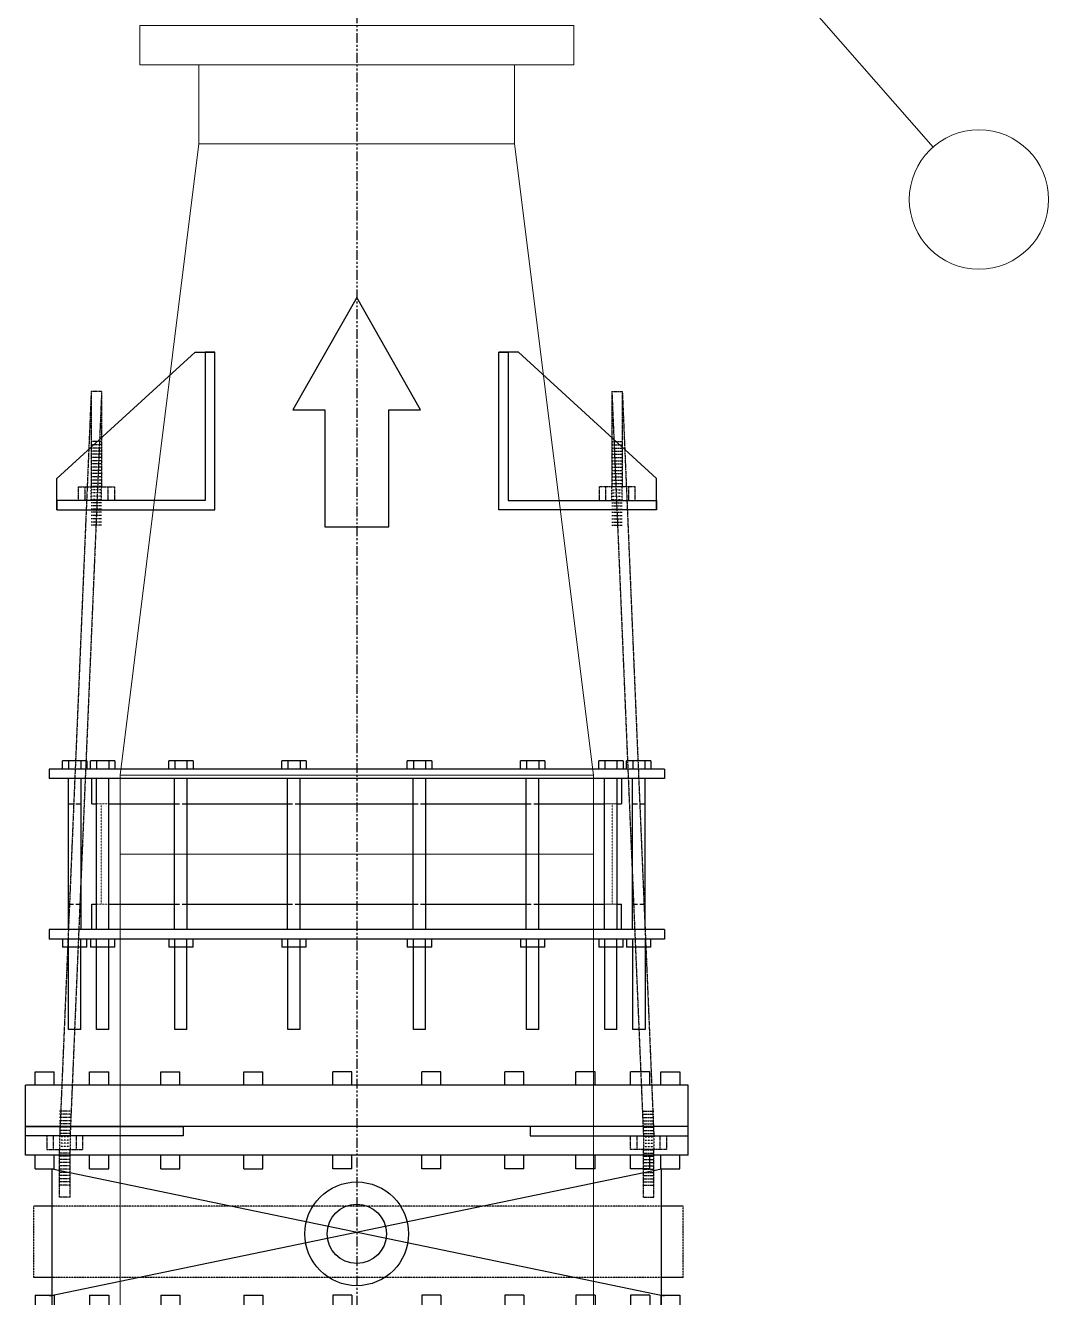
# Model space of a CAD drawing. Header units: inches. Extents: x 0 to 235202, y 0 to 361577.
# Drawn here: x 159102 to 160399, y 304800 to 306412 of the extents above; entities that cross this region are included whole.
import ezdxf

# ---------------------------------------------------------------- set-up
doc = ezdxf.new("R2010")
doc.units = ezdxf.units.IN
doc.header["$MEASUREMENT"] = 0
for name, pattern in [('CENTER', [2, 1.25, -0.25, 0.25, -0.25]), ('HIDDEN', [0.375, 0.25, -0.125]), ('PHANTOM2', [1.25, 0.625, -0.125, 0.125, -0.125, 0.125, -0.125])]:
    doc.linetypes.add(name, pattern=pattern)
for name, color, linetype in [('1', 1, 'CENTER'), ('sleeve type coupling', 1, 'Continuous'), ('steel tee', 3, 'Continuous')]:
    doc.layers.add(name, color=color, linetype=linetype)
doc.layers.add('DIM', color=251, linetype='Continuous', lineweight=0)
doc.layers.add('hid', color=8, linetype='HIDDEN', lineweight=0)

# ---------------------------------------------------------------- blocks, each defined once
blk = doc.blocks.new('STC600')
at = {"layer": 'hid', "ltscale": 0.1}
for p, q in [((44, 720.1), (44, 704.1)), ((44, 720.1), (44, 704.1)), ((44, 713.8), (171.4, 713.8)), ((171.4, 720.1), (171.4, 704.1)), ((171.4, 720.1), (171.4, 704.1)), ((44, 75.9), (44, 59.9)), ((44, 59.9), (44, 75.9)), ((44, 66.2), (171.4, 66.2)), ((171.4, 75.9), (171.4, 59.9)), ((171.4, 59.9), (171.4, 75.9))]:
    blk.add_line(p, q, dxfattribs=at)
at = {"layer": 'sleeve type coupling'}
for p, q in [((0, 780), (12, 780)), ((0, 0), (0, 780)), ((12, 0), (12, 780)), ((203.4, 780), (215.4, 780)), ((203.4, 0), (203.4, 780)), ((215.4, 0), (215.4, 780)), ((44, 725.8), (12, 725.8)), ((44, 725.8), (44, 720.1)), ((171.4, 725.8), (171.4, 720.1)), ((203.4, 725.8), (171.4, 725.8)), ((203.4, 719.8), (203.4, 725.8)), ((44, 704.1), (44, 620.9)), ((171.4, 704.1), (171.4, 620.9)), ((44, 604.9), (44, 477.6)), ((171.4, 604.9), (171.4, 477.6)), ((44, 461.6), (44, 318.5)), ((171.4, 461.6), (171.4, 318.5)), ((44, 302.5), (44, 175.1)), ((171.4, 302.5), (171.4, 175.1)), ((44, 159.1), (44, 75.9)), ((171.4, 159.1), (171.4, 75.9)), ((12, 54.2), (44, 54.2)), ((44, 59.9), (44, 54.2)), ((171.4, 59.9), (171.4, 54.2)), ((203.4, 54.2), (171.4, 54.2)), ((0, 0), (12, 0)), ((203.4, 0), (215.4, 0))]:
    blk.add_line(p, q, dxfattribs=at)
at = {"layer": 'sleeve type coupling', "color": 8}
for p, q in [((0, 762.9), (-10.3, 762.9)), ((-10.3, 732.1), (-10.3, 762.9)), ((215.4, 762.9), (225.7, 762.9)), ((225.7, 732.1), (225.7, 762.9)), ((-10.3, 755.2), (0, 755.2)), ((203.4, 755.5), (12, 755.5)), ((330, 755.2), (215.4, 755.2)), ((330, 739.8), (330, 755.2)), ((-10.3, 739.8), (0, 739.8)), ((-10.3, 732.1), (0, 732.1)), ((0, 727.5), (-10.3, 727.5)), ((-10.3, 696.7), (-10.3, 727.5)), ((203.4, 739.5), (12, 739.5)), ((330, 739.8), (215.4, 739.8)), ((225.7, 732.1), (215.4, 732.1)), ((215.4, 727.5), (225.7, 727.5)), ((225.7, 696.7), (225.7, 727.5)), ((-10.3, 719.8), (0, 719.8)), ((203.4, 720.1), (12, 720.1)), ((330, 719.8), (215.4, 719.8)), ((330, 704.4), (330, 719.8)), ((-10.3, 704.4), (0, 704.4)), ((-10.3, 696.7), (0, 696.7)), ((203.4, 704.1), (12, 704.1)), ((330, 704.4), (215.4, 704.4)), ((225.7, 696.7), (215.4, 696.7)), ((0, 628.3), (-10.3, 628.3)), ((-10.3, 597.5), (-10.3, 628.3)), ((-10.3, 620.6), (0, 620.6)), ((203.4, 620.9), (12, 620.9)), ((215.4, 628.3), (225.7, 628.3)), ((330, 620.6), (215.4, 620.6)), ((225.7, 597.5), (225.7, 628.3)), ((330, 605.2), (330, 620.6)), ((-10.3, 605.2), (0, 605.2)), ((-10.3, 597.5), (0, 597.5)), ((203.4, 604.9), (12, 604.9)), ((330, 605.2), (215.4, 605.2)), ((225.7, 597.5), (215.4, 597.5)), ((0, 485), (-10.3, 485)), ((-10.3, 454.1), (-10.3, 485)), ((215.4, 485), (225.7, 485)), ((225.7, 454.1), (225.7, 485)), ((-10.3, 477.3), (0, 477.3)), ((203.4, 477.6), (12, 477.6)), ((330, 477.3), (215.4, 477.3)), ((330, 461.8), (330, 477.3)), ((-10.3, 461.8), (0, 461.8)), ((-10.3, 454.1), (0, 454.1)), ((203.4, 461.6), (12, 461.6)), ((330, 461.8), (215.4, 461.8)), ((225.7, 454.1), (215.4, 454.1)), ((0, 325.9), (-10.3, 325.9)), ((-10.3, 295), (-10.3, 325.9)), ((215.4, 325.9), (225.7, 325.9)), ((225.7, 295), (225.7, 325.9)), ((-10.3, 318.2), (0, 318.2)), ((203.4, 318.4), (12, 318.4)), ((330, 318.2), (215.4, 318.2)), ((330, 302.7), (330, 318.2)), ((-10.3, 302.7), (0, 302.7)), ((-10.3, 295), (0, 295)), ((203.4, 302.4), (12, 302.4)), ((330, 302.7), (215.4, 302.7)), ((225.7, 295), (215.4, 295)), ((-10.3, 151.7), (-10.3, 182.5)), ((0, 182.5), (-10.3, 182.5)), ((215.4, 182.5), (225.7, 182.5)), ((225.7, 151.7), (225.7, 182.5)), ((-10.3, 174.8), (0, 174.8)), ((203.4, 175.1), (12, 175.1)), ((330, 174.8), (215.4, 174.8)), ((330, 159.4), (330, 174.8)), ((-10.3, 159.4), (0, 159.4)), ((-10.3, 151.7), (0, 151.7)), ((203.4, 159.1), (12, 159.1)), ((330, 159.4), (215.4, 159.4)), ((225.7, 151.7), (215.4, 151.7)), ((0, 83.3), (-10.3, 83.3)), ((-10.3, 52.5), (-10.3, 83.3)), ((215.4, 83.3), (225.7, 83.3)), ((225.7, 52.5), (225.7, 83.3)), ((-10.3, 75.6), (0, 75.6)), ((203.4, 75.9), (12, 75.9)), ((330, 75.6), (215.4, 75.6)), ((330, 60.2), (330, 75.6)), ((-10.3, 60.2), (0, 60.2)), ((-10.3, 52.5), (0, 52.5)), ((203.4, 59.9), (12, 59.9)), ((330, 60.2), (215.4, 60.2)), ((225.7, 52.5), (215.4, 52.5)), ((0, 47.9), (-10.3, 47.9)), ((-10.3, 17.1), (-10.3, 47.9)), ((-10.3, 40.2), (0, 40.2)), ((203.4, 40.5), (12, 40.5)), ((215.4, 47.9), (225.7, 47.9)), ((215.4, 40.5), (330, 40.5)), ((225.7, 17.1), (225.7, 47.9)), ((330, 24.5), (330, 40.5)), ((-10.3, 24.8), (0, 24.8)), ((-10.3, 17.1), (0, 17.1)), ((203.4, 24.5), (12, 24.5)), ((215.4, 24.5), (330, 24.5)), ((225.7, 17.1), (215.4, 17.1))]:
    blk.add_line(p, q, dxfattribs=at)
at = {"layer": 'sleeve type coupling', "color": 8, "linetype": 'HIDDEN', "ltscale": 25}
for p, q in [((44, 755.5), (44, 739.5)), ((171.4, 755.5), (171.4, 739.5)), ((44, 620.9), (44, 604.9)), ((171.4, 620.9), (171.4, 604.9)), ((44, 477.6), (44, 461.6)), ((171.4, 477.6), (171.4, 461.6)), ((44, 318.4), (44, 302.4)), ((171.4, 318.4), (171.4, 302.4)), ((44, 175.1), (44, 159.1)), ((171.4, 175.1), (171.4, 159.1)), ((44, 40.5), (44, 24.5)), ((171.4, 40.5), (171.4, 24.5))]:
    blk.add_line(p, q, dxfattribs=at)
blk = doc.blocks.new('BV600')
at = {"color": 1}
for p, q in [((12.2, 388.2), (36.4, 388.2)), ((12.2, 371), (12.2, 388.2)), ((36.4, 371), (36.4, 388.2)), ((81.4, 388.2), (105.7, 388.2)), ((81.4, 371), (81.4, 388.2)), ((105.7, 371), (105.7, 388.2)), ((171.7, 388.2), (195.9, 388.2)), ((171.7, 371), (171.7, 388.2)), ((195.9, 371), (195.9, 388.2)), ((276.8, 388.2), (301.1, 388.2)), ((276.8, 371), (276.8, 388.2)), ((301.1, 371), (301.1, 388.2)), ((389.7, 371), (389.7, 388.2)), ((413.9, 388.2), (389.7, 388.2)), ((413.9, 371), (413.9, 388.2)), ((502.5, 371), (502.5, 388.2)), ((526.7, 388.2), (502.5, 388.2)), ((526.7, 371), (526.7, 388.2)), ((607.6, 371), (607.6, 388.2)), ((631.8, 388.2), (607.6, 388.2)), ((631.8, 371), (631.8, 388.2)), ((697.9, 371), (697.9, 388.2)), ((722.1, 388.2), (697.9, 388.2)), ((722.1, 371), (722.1, 388.2)), ((767.2, 371), (767.2, 388.2)), ((791.4, 388.2), (767.2, 388.2)), ((791.4, 371), (791.4, 388.2)), ((805.4, 371), (805.4, 388.2)), ((805.4, 388.2), (829.6, 388.2)), ((829.6, 388.2), (829.6, 371)), ((840, 371), (0, 371)), ((0, 282.3), (0, 371)), ((840, 282.3), (840, 371)), ((840, 319), (0, 319)), ((840, 282.3), (0, 282.3)), ((12.2, 265.1), (12.2, 282.3)), ((36.4, 265.1), (36.4, 282.3)), ((81.4, 265.1), (81.4, 282.3)), ((105.7, 265.1), (105.7, 282.3)), ((171.7, 265.1), (171.7, 282.3)), ((195.9, 265.1), (195.9, 282.3)), ((276.8, 265.1), (276.8, 282.3)), ((301.1, 265.1), (301.1, 282.3)), ((389.7, 265.1), (389.7, 282.3)), ((413.9, 265.1), (413.9, 282.3)), ((502.5, 265.1), (502.5, 282.3)), ((526.7, 265.1), (526.7, 282.3)), ((607.6, 265.1), (607.6, 282.3)), ((631.8, 265.1), (631.8, 282.3)), ((697.9, 265.1), (697.9, 282.3)), ((722.1, 265.1), (722.1, 282.3)), ((767.2, 265.1), (767.2, 282.3)), ((791.4, 265.1), (791.4, 282.3)), ((805.4, 265.1), (805.4, 282.3)), ((829.6, 265.1), (829.6, 282.3)), ((12.2, 265.1), (36.4, 265.1)), ((30.4, 104.3), (806.2, 265.1)), ((33.7, 265.1), (809.6, 104.3)), ((33.7, 87.1), (33.7, 265.1)), ((81.4, 265.1), (105.7, 265.1)), ((171.7, 265.1), (195.9, 265.1)), ((276.8, 265.1), (301.1, 265.1)), ((413.9, 265.1), (389.7, 265.1)), ((526.7, 265.1), (502.5, 265.1)), ((631.8, 265.1), (607.6, 265.1)), ((722.1, 265.1), (697.9, 265.1)), ((791.4, 265.1), (767.2, 265.1)), ((805.4, 265.1), (829.6, 265.1)), ((806.2, 87.1), (806.2, 265.1)), ((33.7, 217.9), (10.6, 217.9)), ((833.9, 217.9), (806.2, 217.9)), ((33.7, 127.6), (10.6, 127.6)), ((833.9, 127.6), (806.2, 127.6)), ((12.2, 105.2), (36.4, 105.2)), ((12.2, 105.2), (12.2, 88)), ((36.4, 105.2), (36.4, 88)), ((81.4, 105.2), (105.7, 105.2)), ((81.4, 105.2), (81.4, 88)), ((105.7, 105.2), (105.7, 88)), ((171.7, 105.2), (195.9, 105.2)), ((171.7, 105.2), (171.7, 88)), ((195.9, 105.2), (195.9, 88)), ((276.8, 105.2), (301.1, 105.2)), ((276.8, 105.2), (276.8, 88)), ((301.1, 105.2), (301.1, 88)), ((389.7, 105.2), (389.7, 88)), ((413.9, 105.2), (389.7, 105.2)), ((413.9, 105.2), (413.9, 88)), ((502.5, 105.2), (502.5, 88)), ((526.7, 105.2), (502.5, 105.2)), ((526.7, 105.2), (526.7, 88)), ((607.6, 105.2), (607.6, 88)), ((631.8, 105.2), (607.6, 105.2)), ((631.8, 105.2), (631.8, 88)), ((697.9, 105.2), (697.9, 88)), ((722.1, 105.2), (697.9, 105.2)), ((722.1, 105.2), (722.1, 88)), ((767.2, 105.2), (767.2, 88)), ((791.4, 105.2), (767.2, 105.2)), ((791.4, 105.2), (791.4, 88)), ((805.4, 105.2), (805.4, 88)), ((805.4, 105.2), (829.6, 105.2)), ((829.6, 105.2), (829.6, 88)), ((0, 88), (0, 0)), ((840, 88), (0, 88)), ((840, 88), (840, 0)), ((840, 52), (0, 52)), ((840, 0), (0, 0)), ((12.2, 0), (12.2, -17.2)), ((36.4, 0), (36.4, -17.2)), ((81.4, 0), (81.4, -17.2)), ((105.7, 0), (105.7, -17.2)), ((171.7, 0), (171.7, -17.2)), ((195.9, 0), (195.9, -17.2)), ((276.8, 0), (276.8, -17.2)), ((301.1, 0), (301.1, -17.2)), ((389.7, 0), (389.7, -17.2)), ((413.9, 0), (413.9, -17.2)), ((502.5, 0), (502.5, -17.2)), ((526.7, 0), (526.7, -17.2)), ((607.6, 0), (607.6, -17.2)), ((631.8, 0), (631.8, -17.2)), ((697.9, 0), (697.9, -17.2)), ((722.1, 0), (722.1, -17.2)), ((767.2, 0), (767.2, -17.2)), ((791.4, 0), (791.4, -17.2)), ((805.4, 0), (805.4, -17.2)), ((829.6, -17.2), (829.6, 0)), ((12.2, -17.2), (36.4, -17.2)), ((81.4, -17.2), (105.7, -17.2)), ((171.7, -17.2), (195.9, -17.2)), ((276.8, -17.2), (301.1, -17.2)), ((413.9, -17.2), (389.7, -17.2)), ((526.7, -17.2), (502.5, -17.2)), ((631.8, -17.2), (607.6, -17.2)), ((722.1, -17.2), (697.9, -17.2)), ((791.4, -17.2), (767.2, -17.2)), ((805.4, -17.2), (829.6, -17.2))]:
    blk.add_line(p, q, dxfattribs=at)
at = {"color": 13, "linetype": 'HIDDEN'}
for p, q in [((10.6, 127.6), (10.6, 217.9)), ((806.2, 217.9), (33.7, 217.9)), ((833.9, 127.6), (833.9, 217.9)), ((806.2, 127.6), (33.7, 127.6))]:
    blk.add_line(p, q, dxfattribs=at)
at = {"color": 1}
for radius in [65.7, 37.5]:
    blk.add_circle((420, 182.8), radius, dxfattribs=at)

msp = doc.modelspace()

# ---------------------------------------------------------------- linework, layer by layer
at = {"color": 8, "linetype": 'PHANTOM2', "ltscale": 20}
msp.add_line((159522.4, 323526.9), (159522.4, 303012.5), dxfattribs=at)
at = {"color": 1}
for points in [[(159562.9, 305924.6), (159603.4, 305924.6), (159522.4, 306066.9), (159441.4, 305924.6), (159481.9, 305924.6), (159481.9, 305776.2), (159562.9, 305776.2)], [(159342.4, 305997.6), (159330.4, 305997.6), (159330.4, 305809.6), (159142.4, 305809.6), (159142.4, 305797.6), (159342.4, 305797.6)], [(159702.4, 305997.6), (159714.4, 305997.6), (159714.4, 305809.6), (159902.4, 305809.6), (159902.4, 305797.6), (159702.4, 305797.6)], [(159302.4, 305004.5), (159290.4, 305004.5), (159290.4, 305004.5), (159102.4, 305004.5), (159102.4, 305016.5), (159302.4, 305016.5)], [(159742.4, 305004.5), (159754.4, 305004.5), (159754.4, 305004.5), (159942.4, 305004.5), (159942.4, 305016.5), (159742.4, 305016.5)]]:
    msp.add_lwpolyline(points, close=True, dxfattribs=at)
for points in [[(159142.4, 305797.6), (159142.4, 305837.6), (159317.4, 305997.6), (159342.4, 305997.6)], [(159902.4, 305797.6), (159902.4, 305837.6), (159727.4, 305997.6), (159702.4, 305997.6)]]:
    msp.add_lwpolyline(points, dxfattribs=at)
at = {"layer": '1', "color": 2}
for p, q in [((159185.8, 305947.6), (159145.8, 305004.5)), ((159199, 305947.6), (159159, 305004.5)), ((159185.8, 305947.6), (159185.8, 305826.8)), ((159199, 305947.6), (159185.8, 305947.6)), ((159199, 305947.6), (159185.8, 305947.6)), ((159199, 305947.6), (159199, 305826.8)), ((159845.8, 305947.6), (159885.8, 305004.5)), ((159845.8, 305947.6), (159845.8, 305826.8)), ((159845.8, 305947.6), (159859, 305947.6)), ((159845.8, 305947.6), (159859, 305947.6)), ((159859, 305947.6), (159899, 305004.5)), ((159859, 305947.6), (159859, 305826.8)), ((159145.8, 304926.9), (159145.8, 304987.3)), ((159159, 304926.9), (159159, 304987.3)), ((159885.8, 304926.9), (159885.8, 304987.3)), ((159899, 304926.9), (159899, 304987.3)), ((159159, 304926.9), (159145.8, 304926.9)), ((159159, 304926.9), (159145.8, 304926.9)), ((159885.8, 304926.9), (159899, 304926.9)), ((159885.8, 304926.9), (159899, 304926.9))]:
    msp.add_line(p, q, dxfattribs=at)
at = {"layer": '1', "color": 1}
for p, q in [((159199, 305884.2), (159185.8, 305884.2)), ((159199, 305884.2), (159185.8, 305884.2)), ((159199, 305880.1), (159185.8, 305880.1)), ((159199, 305880.1), (159185.8, 305880.1)), ((159199, 305880.1), (159185.8, 305880.1)), ((159199, 305880.1), (159185.8, 305880.1)), ((159199, 305876), (159185.8, 305876)), ((159199, 305876), (159185.8, 305876)), ((159199, 305872.2), (159185.8, 305872.2)), ((159199, 305872.2), (159185.8, 305872.2)), ((159845.8, 305884.2), (159859, 305884.2)), ((159845.8, 305884.2), (159859, 305884.2)), ((159845.8, 305880.1), (159859, 305880.1)), ((159845.8, 305880.1), (159859, 305880.1)), ((159845.8, 305880.1), (159859, 305880.1)), ((159845.8, 305880.1), (159859, 305880.1)), ((159845.8, 305876), (159859, 305876)), ((159845.8, 305876), (159859, 305876)), ((159845.8, 305872.2), (159859, 305872.2)), ((159845.8, 305872.2), (159859, 305872.2)), ((159199, 305868.1), (159185.8, 305868.1)), ((159199, 305868.1), (159185.8, 305868.1)), ((159199, 305868.1), (159185.8, 305868.1)), ((159199, 305868.1), (159185.8, 305868.1)), ((159199, 305864), (159185.8, 305864)), ((159199, 305864), (159185.8, 305864)), ((159199, 305860), (159185.8, 305860)), ((159199, 305860), (159185.8, 305860)), ((159199, 305855.9), (159185.8, 305855.9)), ((159199, 305855.9), (159185.8, 305855.9)), ((159845.8, 305868.1), (159859, 305868.1)), ((159845.8, 305868.1), (159859, 305868.1)), ((159845.8, 305868.1), (159859, 305868.1)), ((159845.8, 305868.1), (159859, 305868.1)), ((159845.8, 305864), (159859, 305864)), ((159845.8, 305864), (159859, 305864)), ((159845.8, 305860), (159859, 305860)), ((159845.8, 305860), (159859, 305860)), ((159845.8, 305855.9), (159859, 305855.9)), ((159845.8, 305855.9), (159859, 305855.9)), ((159199, 305851.8), (159185.8, 305851.8)), ((159199, 305851.8), (159185.8, 305851.8)), ((159199, 305847.7), (159185.8, 305847.7)), ((159199, 305847.7), (159185.8, 305847.7)), ((159199, 305843.6), (159185.8, 305843.6)), ((159199, 305843.6), (159185.8, 305843.6)), ((159199, 305839.5), (159185.8, 305839.5)), ((159199, 305839.5), (159185.8, 305839.5)), ((159845.8, 305851.8), (159859, 305851.8)), ((159845.8, 305851.8), (159859, 305851.8)), ((159845.8, 305847.7), (159859, 305847.7)), ((159845.8, 305847.7), (159859, 305847.7)), ((159845.8, 305843.6), (159859, 305843.6)), ((159845.8, 305843.6), (159859, 305843.6)), ((159845.8, 305839.5), (159859, 305839.5)), ((159845.8, 305839.5), (159859, 305839.5)), ((159177.8, 305826.8), (159177.8, 305809.6)), ((159177.8, 305826.8), (159177.8, 305809.6)), ((159199, 305835.4), (159185.8, 305835.4)), ((159199, 305835.4), (159185.8, 305835.4)), ((159199, 305831.3), (159185.8, 305831.3)), ((159199, 305831.3), (159185.8, 305831.3)), ((159199, 305827.3), (159185.8, 305827.3)), ((159199, 305827.3), (159185.8, 305827.3)), ((159207, 305826.8), (159207, 305809.6)), ((159207, 305826.8), (159207, 305809.6)), ((159837.8, 305826.8), (159837.8, 305809.6)), ((159837.8, 305826.8), (159837.8, 305809.6)), ((159845.8, 305835.4), (159859, 305835.4)), ((159845.8, 305835.4), (159859, 305835.4)), ((159845.8, 305831.3), (159859, 305831.3)), ((159845.8, 305831.3), (159859, 305831.3)), ((159845.8, 305827.3), (159859, 305827.3)), ((159845.8, 305827.3), (159859, 305827.3)), ((159867, 305826.8), (159867, 305809.6)), ((159867, 305826.8), (159867, 305809.6)), ((159199, 305806.8), (159185.8, 305806.8)), ((159199, 305806.8), (159185.8, 305806.8)), ((159199, 305802.7), (159185.8, 305802.7)), ((159199, 305802.7), (159185.8, 305802.7)), ((159199, 305798.7), (159185.8, 305798.7)), ((159199, 305798.7), (159185.8, 305798.7)), ((159199, 305794.6), (159185.8, 305794.6)), ((159199, 305794.6), (159185.8, 305794.6)), ((159845.8, 305806.8), (159859, 305806.8)), ((159845.8, 305806.8), (159859, 305806.8)), ((159845.8, 305802.7), (159859, 305802.7)), ((159845.8, 305802.7), (159859, 305802.7)), ((159845.8, 305798.7), (159859, 305798.7)), ((159845.8, 305798.7), (159859, 305798.7)), ((159845.8, 305794.6), (159859, 305794.6)), ((159845.8, 305794.6), (159859, 305794.6)), ((159199, 305790.5), (159185.8, 305790.5)), ((159199, 305790.5), (159185.8, 305790.5)), ((159199, 305786.4), (159185.8, 305786.4)), ((159199, 305786.4), (159185.8, 305786.4)), ((159199, 305782.3), (159185.8, 305782.3)), ((159199, 305782.3), (159185.8, 305782.3)), ((159199, 305778.2), (159185.8, 305778.2)), ((159199, 305778.2), (159185.8, 305778.2)), ((159845.8, 305790.5), (159859, 305790.5)), ((159845.8, 305790.5), (159859, 305790.5)), ((159845.8, 305786.4), (159859, 305786.4)), ((159845.8, 305786.4), (159859, 305786.4)), ((159845.8, 305782.3), (159859, 305782.3)), ((159845.8, 305782.3), (159859, 305782.3)), ((159845.8, 305778.2), (159859, 305778.2)), ((159845.8, 305778.2), (159859, 305778.2)), ((159159, 305035.9), (159145.8, 305035.9)), ((159159, 305035.9), (159145.8, 305035.9)), ((159885.8, 305035.9), (159899, 305035.9)), ((159885.8, 305035.9), (159899, 305035.9)), ((159159, 305031.8), (159145.8, 305031.8)), ((159159, 305031.8), (159145.8, 305031.8)), ((159159, 305027.7), (159145.8, 305027.7)), ((159159, 305027.7), (159145.8, 305027.7)), ((159159, 305023.6), (159145.8, 305023.6)), ((159159, 305023.6), (159145.8, 305023.6)), ((159159, 305019.5), (159145.8, 305019.5)), ((159159, 305019.5), (159145.8, 305019.5)), ((159885.8, 305031.8), (159899, 305031.8)), ((159885.8, 305031.8), (159899, 305031.8)), ((159885.8, 305027.7), (159899, 305027.7)), ((159885.8, 305027.7), (159899, 305027.7)), ((159885.8, 305023.6), (159899, 305023.6)), ((159885.8, 305023.6), (159899, 305023.6)), ((159885.8, 305019.5), (159899, 305019.5)), ((159885.8, 305019.5), (159899, 305019.5)), ((159137.8, 304987.3), (159137.8, 305004.5)), ((159137.8, 304987.3), (159137.8, 305004.5)), ((159159, 305015.4), (159145.8, 305015.4)), ((159159, 305015.4), (159145.8, 305015.4)), ((159159, 305011.3), (159145.8, 305011.3)), ((159159, 305011.3), (159145.8, 305011.3)), ((159159, 305007.3), (159145.8, 305007.3)), ((159159, 305007.3), (159145.8, 305007.3)), ((159167, 304987.3), (159167, 305004.5)), ((159167, 304987.3), (159167, 305004.5)), ((159877.8, 304987.3), (159877.8, 305004.5)), ((159877.8, 304987.3), (159877.8, 305004.5)), ((159885.8, 305015.4), (159899, 305015.4)), ((159885.8, 305015.4), (159899, 305015.4)), ((159885.8, 305011.3), (159899, 305011.3)), ((159885.8, 305011.3), (159899, 305011.3)), ((159885.8, 305007.3), (159899, 305007.3)), ((159885.8, 305007.3), (159899, 305007.3)), ((159907, 304987.3), (159907, 305004.5)), ((159907, 304987.3), (159907, 305004.5)), ((159159, 304986.8), (159145.8, 304986.8)), ((159159, 304986.8), (159145.8, 304986.8)), ((159885.8, 304986.8), (159899, 304986.8)), ((159885.8, 304986.8), (159899, 304986.8)), ((159159, 304982.7), (159145.8, 304982.7)), ((159159, 304982.7), (159145.8, 304982.7)), ((159159, 304978.6), (159145.8, 304978.6)), ((159159, 304978.6), (159145.8, 304978.6)), ((159159, 304974.6), (159145.8, 304974.6)), ((159159, 304974.6), (159145.8, 304974.6)), ((159159, 304970.5), (159145.8, 304970.5)), ((159159, 304970.5), (159145.8, 304970.5)), ((159885.8, 304982.7), (159899, 304982.7)), ((159885.8, 304982.7), (159899, 304982.7)), ((159885.8, 304978.6), (159899, 304978.6)), ((159885.8, 304978.6), (159899, 304978.6)), ((159885.8, 304974.6), (159899, 304974.6)), ((159885.8, 304974.6), (159899, 304974.6)), ((159885.8, 304970.5), (159899, 304970.5)), ((159885.8, 304970.5), (159899, 304970.5)), ((159159, 304966.4), (159145.8, 304966.4)), ((159159, 304966.4), (159145.8, 304966.4)), ((159159, 304962.3), (159145.8, 304962.3)), ((159159, 304962.3), (159145.8, 304962.3)), ((159159, 304958.2), (159145.8, 304958.2)), ((159159, 304958.2), (159145.8, 304958.2)), ((159159, 304954.1), (159145.8, 304954.1)), ((159159, 304954.1), (159145.8, 304954.1)), ((159885.8, 304966.4), (159899, 304966.4)), ((159885.8, 304966.4), (159899, 304966.4)), ((159885.8, 304962.3), (159899, 304962.3)), ((159885.8, 304962.3), (159899, 304962.3)), ((159885.8, 304958.2), (159899, 304958.2)), ((159885.8, 304958.2), (159899, 304958.2)), ((159885.8, 304954.1), (159899, 304954.1)), ((159885.8, 304954.1), (159899, 304954.1)), ((159159, 304950), (159145.8, 304950)), ((159159, 304950), (159145.8, 304950)), ((159159, 304946), (159145.8, 304946)), ((159159, 304946), (159145.8, 304946)), ((159159, 304946), (159145.8, 304946)), ((159159, 304946), (159145.8, 304946)), ((159159, 304941.9), (159145.8, 304941.9)), ((159159, 304941.9), (159145.8, 304941.9)), ((159885.8, 304950), (159899, 304950)), ((159885.8, 304950), (159899, 304950)), ((159885.8, 304946), (159899, 304946)), ((159885.8, 304946), (159899, 304946)), ((159885.8, 304946), (159899, 304946)), ((159885.8, 304946), (159899, 304946)), ((159885.8, 304941.9), (159899, 304941.9)), ((159885.8, 304941.9), (159899, 304941.9))]:
    msp.add_line(p, q, dxfattribs=at)
at = {"layer": '1', "linetype": 'HIDDEN', "ltscale": 0.009}
for p, q in [((159185.8, 305809.6), (159185.8, 305826.8)), ((159199, 305823.2), (159185.8, 305823.2)), ((159199, 305823.2), (159185.8, 305823.2)), ((159199, 305809.6), (159199, 305826.8)), ((159845.8, 305809.6), (159845.8, 305826.8)), ((159845.8, 305823.2), (159859, 305823.2)), ((159845.8, 305823.2), (159859, 305823.2)), ((159859, 305809.6), (159859, 305826.8)), ((159199, 305819.1), (159185.8, 305819.1)), ((159199, 305819.1), (159185.8, 305819.1)), ((159199, 305815), (159185.8, 305815)), ((159199, 305815), (159185.8, 305815)), ((159199, 305810.9), (159185.8, 305810.9)), ((159199, 305810.9), (159185.8, 305810.9)), ((159845.8, 305819.1), (159859, 305819.1)), ((159845.8, 305819.1), (159859, 305819.1)), ((159845.8, 305815), (159859, 305815)), ((159845.8, 305815), (159859, 305815)), ((159845.8, 305810.9), (159859, 305810.9)), ((159845.8, 305810.9), (159859, 305810.9)), ((159145.8, 305004.5), (159145.8, 304987.3)), ((159159, 305003.2), (159145.8, 305003.2)), ((159159, 305003.2), (159145.8, 305003.2)), ((159159, 305004.5), (159159, 304987.3)), ((159885.8, 305004.5), (159885.8, 304987.3)), ((159885.8, 305003.2), (159899, 305003.2)), ((159885.8, 305003.2), (159899, 305003.2)), ((159899, 305004.5), (159899, 304987.3)), ((159159, 304999.1), (159145.8, 304999.1)), ((159159, 304999.1), (159145.8, 304999.1)), ((159159, 304995), (159145.8, 304995)), ((159159, 304995), (159145.8, 304995)), ((159159, 304990.9), (159145.8, 304990.9)), ((159159, 304990.9), (159145.8, 304990.9)), ((159885.8, 304999.1), (159899, 304999.1)), ((159885.8, 304999.1), (159899, 304999.1)), ((159885.8, 304995), (159899, 304995)), ((159885.8, 304995), (159899, 304995)), ((159885.8, 304990.9), (159899, 304990.9)), ((159885.8, 304990.9), (159899, 304990.9))]:
    msp.add_line(p, q, dxfattribs=at)
at = {"layer": '1', "color": 2}
for points in [[(159169.6, 305809.6), (159169.6, 305826.8), (159215.2, 305826.8), (159215.2, 305809.6)], [(159169.6, 305809.6), (159169.6, 305826.8), (159215.2, 305826.8), (159215.2, 305809.6)], [(159875.2, 305809.6), (159875.2, 305826.8), (159829.6, 305826.8), (159829.6, 305809.6)], [(159875.2, 305809.6), (159875.2, 305826.8), (159829.6, 305826.8), (159829.6, 305809.6)], [(159129.6, 305004.5), (159129.6, 304987.3), (159175.2, 304987.3), (159175.2, 305004.5)], [(159129.6, 305004.5), (159129.6, 304987.3), (159175.2, 304987.3), (159175.2, 305004.5)], [(159915.2, 305004.5), (159915.2, 304987.3), (159869.6, 304987.3), (159869.6, 305004.5)], [(159915.2, 305004.5), (159915.2, 304987.3), (159869.6, 304987.3), (159869.6, 305004.5)]]:
    msp.add_lwpolyline(points, close=True, dxfattribs=at)
at = {"layer": 'DIM', "color": 8, "linetype": 'Continuous'}
msp.add_line((159522.4, 307091.4), (160252.9, 306257.5), dxfattribs=at)
at = {"layer": 'DIM', "color": 8, "linetype": 'Continuous', "ltscale": 10}
for p, q in [((159797.4, 306411.6), (159247.4, 306411.6)), ((159247.4, 306411.6), (159247.4, 306361.6)), ((159797.4, 306361.6), (159797.4, 306411.6)), ((159247.4, 306361.6), (159797.4, 306361.6)), ((159322.4, 306261.6), (159322.4, 306361.6)), ((159322.4, 306361.6), (159722.4, 306361.6)), ((159722.4, 306361.6), (159722.4, 306261.6)), ((159722.4, 306261.6), (159322.4, 306261.6)), ((159822.4, 305461.6), (159222.4, 305461.6)), ((159822.4, 305461.6), (159222.4, 305461.6))]:
    msp.add_line(p, q, dxfattribs=at)
at = {"layer": 'DIM', "color": 3, "linetype": 'Continuous', "ltscale": 10}
for p, q in [((159222.4, 305461.6), (159322.4, 306261.6)), ((159222.4, 305461.6), (159322.4, 306261.6)), ((159822.4, 305461.6), (159722.4, 306261.6)), ((159822.4, 305461.6), (159722.4, 306261.6)), ((159222.4, 305361.6), (159222.4, 305461.6)), ((159222.4, 305361.6), (159222.4, 305461.6)), ((159822.4, 305361.6), (159822.4, 305461.6)), ((159822.4, 305361.6), (159822.4, 305461.6)), ((159822.4, 305361.6), (159222.4, 305361.6)), ((159822.4, 305361.6), (159222.4, 305361.6))]:
    msp.add_line(p, q, dxfattribs=at)
at = {"layer": 'DIM', "color": 1}
for p, q in [((159222.4, 303672.8), (159222.4, 305361.6)), ((159822.4, 303672.8), (159822.4, 305361.6))]:
    msp.add_line(p, q, dxfattribs=at)
at = {"layer": 'DIM', "color": 3}
for p, q in [((159222.4, 305361.6), (159222.4, 305068.5)), ((159822.4, 305068.5), (159822.4, 305361.6))]:
    msp.add_line(p, q, dxfattribs=at)
at = {"layer": 'DIM', "color": 8, "linetype": 'Continuous'}
msp.add_circle((160311.1, 306191), 88.3, dxfattribs=at)

# ---------------------------------------------------------------- block references
msp.add_blockref('BV600', (159102.4, 304697.5))
at = {"layer": 'steel tee', "xscale": -1, "rotation": 90}
msp.add_blockref('STC600', (159912.4, 305469.3), dxfattribs=at)

doc.saveas('drawing.dxf')
